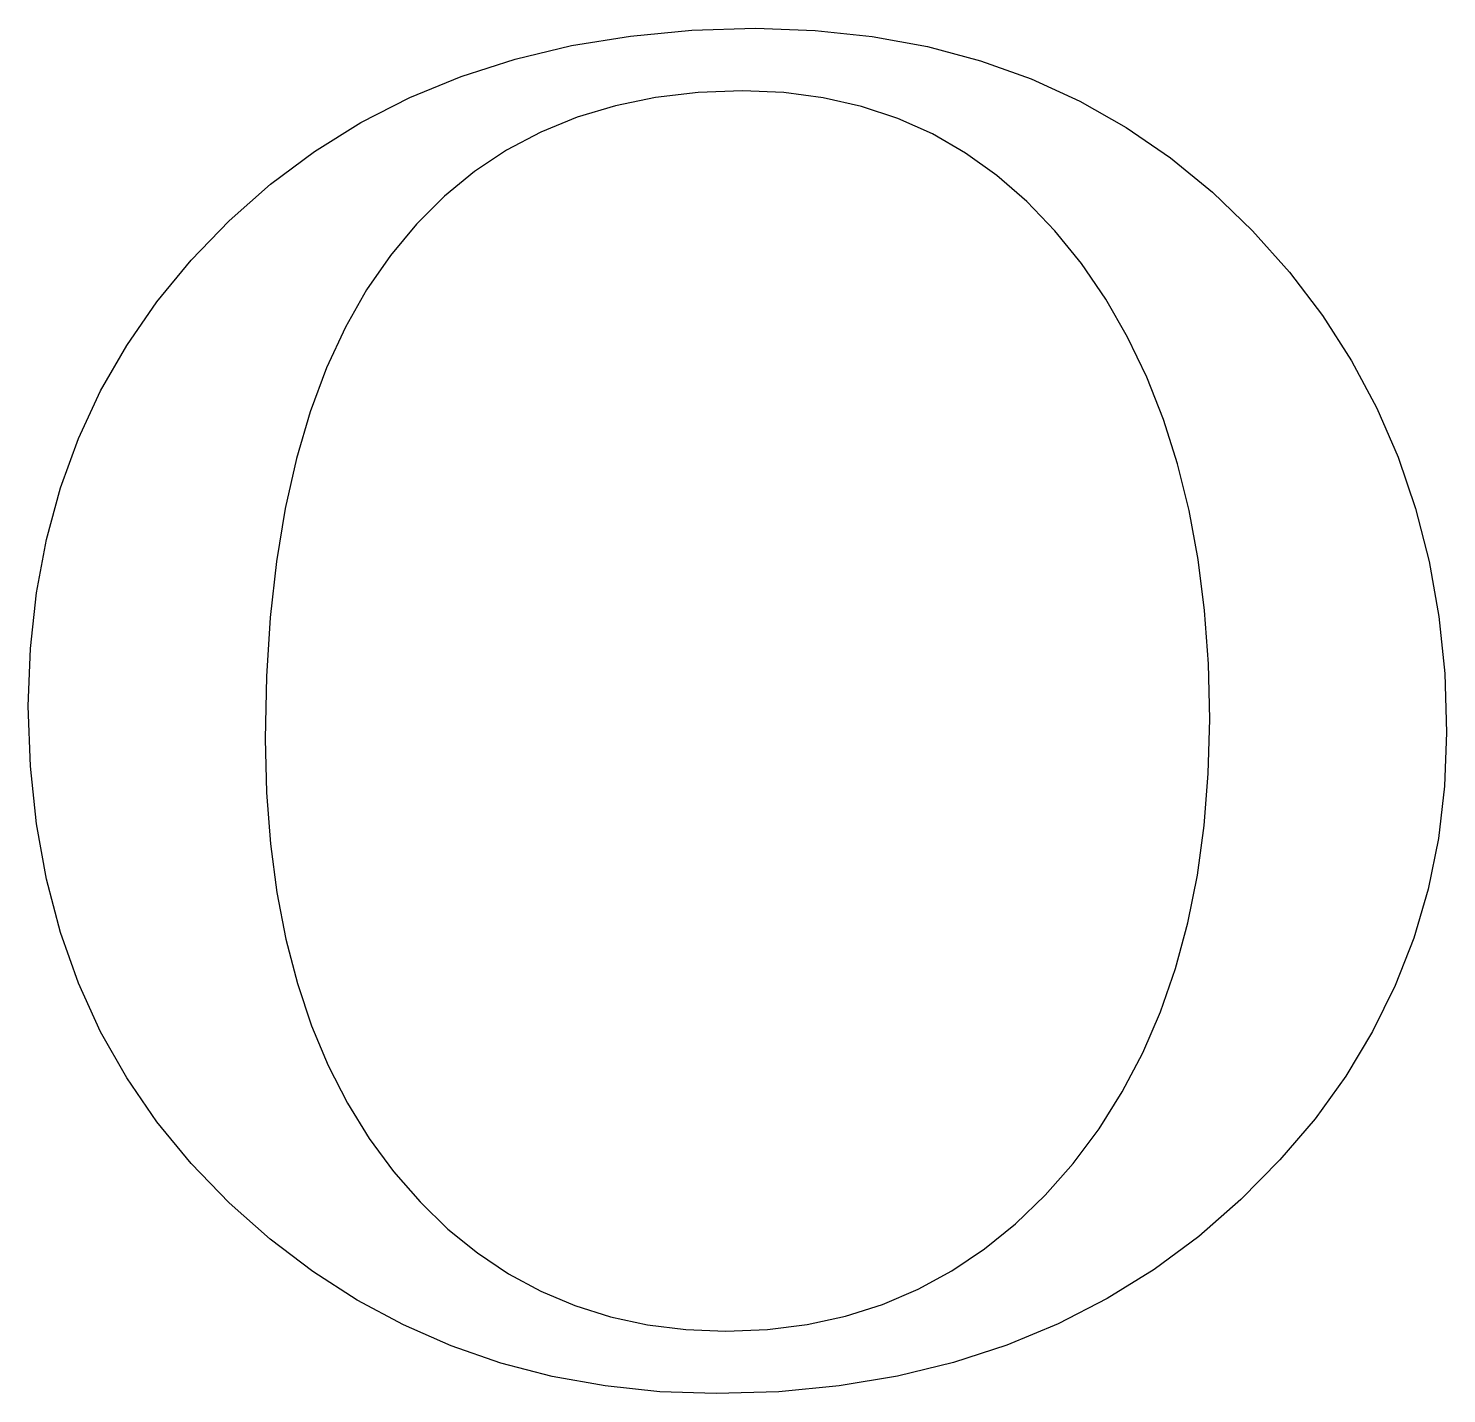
# Model space of a CAD drawing. Header units: millimetres. Extents: x -210 to 210, y -148 to 148.
# Drawn here: x -163.427 to -162.289, y 95.616 to 96.711 of the extents above; entities that cross this region are included whole.
import ezdxf

# ---------------------------------------------------------------- set-up
doc = ezdxf.new("R2010")
doc.units = ezdxf.units.MM
doc.layers.get('0').update_dxf_attribs({"lineweight": 18})

msp = doc.modelspace()

# ---------------------------------------------------------------- linework, layer by layer
at = {"color": 7, "lineweight": 30, "ltscale": 0.001282}
msp.add_line((-162.8949, 96.7098), (-162.8436, 96.7114), dxfattribs=at)
at = {"color": 7, "lineweight": 30, "ltscale": 0.001193}
msp.add_line((-162.8436, 96.7114), (-162.7959, 96.7097), dxfattribs=at)
at = {"color": 7, "lineweight": 30, "ltscale": 0.001197}
msp.add_line((-162.9914, 96.6975), (-162.9441, 96.7052), dxfattribs=at)
at = {"color": 7, "lineweight": 30, "ltscale": 0.001237}
msp.add_line((-162.9441, 96.7052), (-162.8949, 96.7098), dxfattribs=at)
at = {"color": 7, "lineweight": 30, "ltscale": 0.001155}
for p, q in [((-162.7959, 96.7097), (-162.75, 96.7049)), ((-163.427, 96.1676), (-163.4253, 96.2138))]:
    msp.add_line(p, q, dxfattribs=at)
at = {"color": 7, "lineweight": 30, "ltscale": 0.001124}
msp.add_line((-162.75, 96.7049), (-162.7058, 96.6967), dxfattribs=at)
at = {"color": 7, "lineweight": 30, "ltscale": 0.001163}
msp.add_line((-163.0366, 96.6866), (-162.9914, 96.6975), dxfattribs=at)
at = {"color": 7, "lineweight": 30, "ltscale": 0.001099}
for p, q in [((-162.7058, 96.6967), (-162.6633, 96.6854)), ((-162.3143, 96.3262), (-162.3033, 96.2836))]:
    msp.add_line(p, q, dxfattribs=at)
at = {"color": 7, "lineweight": 30, "ltscale": 0.001136}
msp.add_line((-163.0799, 96.6728), (-163.0366, 96.6866), dxfattribs=at)
at = {"color": 7, "lineweight": 30, "ltscale": 0.001082}
for p, q in [((-162.6633, 96.6854), (-162.6226, 96.6708)), ((-163.3867, 95.9452), (-163.4012, 95.986))]:
    msp.add_line(p, q, dxfattribs=at)
at = {"color": 7, "lineweight": 30, "ltscale": 0.001114}
msp.add_line((-163.1211, 96.6558), (-163.0799, 96.6728), dxfattribs=at)
at = {"color": 7, "lineweight": 30, "ltscale": 0.001072}
msp.add_line((-162.6226, 96.6708), (-162.5836, 96.6529), dxfattribs=at)
at = {"color": 7, "lineweight": 30, "ltscale": 0.001102}
for p, q in [((-163.1603, 96.6357), (-163.1211, 96.6558)), ((-163.4012, 95.986), (-163.4125, 96.0286)), ((-162.9205, 95.6175), (-162.9644, 95.6221))]:
    msp.add_line(p, q, dxfattribs=at)
at = {"color": 7, "lineweight": 30, "ltscale": 0.000825374}
msp.add_line((-162.9238, 96.6559), (-162.9561, 96.6493), dxfattribs=at)
at = {"color": 7, "lineweight": 30, "ltscale": 0.000854902}
msp.add_line((-162.8898, 96.6599), (-162.9238, 96.6559), dxfattribs=at)
at = {"color": 7, "lineweight": 30, "ltscale": 0.000890962}
msp.add_line((-162.8542, 96.6612), (-162.8898, 96.6599), dxfattribs=at)
at = {"color": 7, "lineweight": 30, "ltscale": 0.000828509}
msp.add_line((-162.8211, 96.6598), (-162.8542, 96.6612), dxfattribs=at)
at = {"color": 7, "lineweight": 30, "ltscale": 0.00080175}
msp.add_line((-162.7893, 96.6557), (-162.8211, 96.6598), dxfattribs=at)
at = {"color": 7, "lineweight": 30, "ltscale": 0.000781648}
msp.add_line((-162.7588, 96.6487), (-162.7893, 96.6557), dxfattribs=at)
at = {"color": 7, "lineweight": 30, "ltscale": 0.00080152}
msp.add_line((-162.9561, 96.6493), (-162.9868, 96.6401), dxfattribs=at)
at = {"color": 7, "lineweight": 30, "ltscale": 0.000768603}
msp.add_line((-162.7296, 96.639), (-162.7588, 96.6487), dxfattribs=at)
at = {"color": 7, "lineweight": 30, "ltscale": 0.00107}
msp.add_line((-162.5836, 96.6529), (-162.5463, 96.6318), dxfattribs=at)
at = {"color": 7, "lineweight": 30, "ltscale": 0.001095}
msp.add_line((-163.1975, 96.6125), (-163.1603, 96.6357), dxfattribs=at)
at = {"color": 7, "lineweight": 30, "ltscale": 0.000784614}
msp.add_line((-162.9868, 96.6401), (-163.0159, 96.6282), dxfattribs=at)
at = {"color": 7, "lineweight": 30, "ltscale": 0.000763186}
msp.add_line((-162.7017, 96.6266), (-162.7296, 96.639), dxfattribs=at)
at = {"color": 7, "lineweight": 30, "ltscale": 0.001077}
for p, q in [((-162.5463, 96.6318), (-162.5108, 96.6075)), ((-163.2209, 96.3262), (-163.2279, 96.2837))]:
    msp.add_line(p, q, dxfattribs=at)
at = {"color": 7, "lineweight": 30, "ltscale": 0.000776003}
msp.add_line((-163.0159, 96.6282), (-163.0433, 96.6137), dxfattribs=at)
at = {"color": 7, "lineweight": 30, "ltscale": 0.000764715}
msp.add_line((-162.6752, 96.6113), (-162.7017, 96.6266), dxfattribs=at)
at = {"color": 7, "lineweight": 30, "ltscale": 0.001098}
for p, q in [((-163.2327, 96.5863), (-163.1975, 96.6125)), ((-163.2659, 95.769), (-163.2965, 95.8006)), ((-163.233, 95.74), (-163.2659, 95.769))]:
    msp.add_line(p, q, dxfattribs=at)
at = {"color": 7, "lineweight": 30, "ltscale": 0.000774355}
msp.add_line((-163.0433, 96.6137), (-163.0691, 96.5965), dxfattribs=at)
at = {"color": 7, "lineweight": 30, "ltscale": 0.000774551}
msp.add_line((-162.65, 96.5933), (-162.6752, 96.6113), dxfattribs=at)
at = {"color": 7, "lineweight": 30, "ltscale": 0.000780498}
msp.add_line((-163.0691, 96.5965), (-163.0932, 96.5767), dxfattribs=at)
at = {"color": 7, "lineweight": 30, "ltscale": 0.00109}
msp.add_line((-162.5108, 96.6075), (-162.4771, 96.5799), dxfattribs=at)
at = {"color": 7, "lineweight": 30, "ltscale": 0.001108}
msp.add_line((-163.2659, 96.5569), (-163.2327, 96.5863), dxfattribs=at)
at = {"color": 7, "lineweight": 30, "ltscale": 0.000791137}
msp.add_line((-162.6261, 96.5725), (-162.65, 96.5933), dxfattribs=at)
at = {"color": 7, "lineweight": 30, "ltscale": 0.00079479}
msp.add_line((-163.0932, 96.5767), (-163.1157, 96.5543), dxfattribs=at)
at = {"color": 7, "lineweight": 30, "ltscale": 0.001111}
for p, q in [((-162.4771, 96.5799), (-162.4451, 96.549)), ((-162.4882, 95.7421), (-162.5239, 95.7156))]:
    msp.add_line(p, q, dxfattribs=at)
at = {"color": 7, "lineweight": 30, "ltscale": 0.000815876}
msp.add_line((-162.6036, 96.549), (-162.6261, 96.5725), dxfattribs=at)
at = {"color": 7, "lineweight": 30, "ltscale": 0.001101}
msp.add_line((-163.2965, 96.5253), (-163.2659, 96.5569), dxfattribs=at)
at = {"color": 7, "lineweight": 30, "ltscale": 0.000815567}
msp.add_line((-163.1157, 96.5543), (-163.1366, 96.5292), dxfattribs=at)
at = {"color": 7, "lineweight": 30, "ltscale": 0.000845712}
msp.add_line((-162.5823, 96.5226), (-162.6036, 96.549), dxfattribs=at)
at = {"color": 7, "lineweight": 30, "ltscale": 0.001112}
msp.add_line((-162.4451, 96.549), (-162.4155, 96.5158), dxfattribs=at)
at = {"color": 7, "lineweight": 30, "ltscale": 0.000839426}
msp.add_line((-163.1366, 96.5292), (-163.1557, 96.5016), dxfattribs=at)
at = {"color": 7, "lineweight": 30, "ltscale": 0.001078}
msp.add_line((-163.3239, 96.492), (-163.2965, 96.5253), dxfattribs=at)
at = {"color": 7, "lineweight": 30, "ltscale": 0.000866304}
msp.add_line((-162.5628, 96.494), (-162.5823, 96.5226), dxfattribs=at)
at = {"color": 7, "lineweight": 30, "ltscale": 0.001093}
for p, q in [((-162.4155, 96.5158), (-162.389, 96.481)), ((-163.4205, 96.2584), (-163.4125, 96.3013))]:
    msp.add_line(p, q, dxfattribs=at)
at = {"color": 7, "lineweight": 30, "ltscale": 0.000865031}
msp.add_line((-163.1557, 96.5016), (-163.1727, 96.4715), dxfattribs=at)
at = {"color": 7, "lineweight": 30, "ltscale": 0.001062}
for p, q in [((-163.3481, 96.457), (-163.3239, 96.492)), ((-163.0069, 95.6297), (-163.048, 95.6404))]:
    msp.add_line(p, q, dxfattribs=at)
at = {"color": 7, "lineweight": 30, "ltscale": 0.000876004}
msp.add_line((-162.5453, 96.4637), (-162.5628, 96.494), dxfattribs=at)
at = {"color": 7, "lineweight": 30, "ltscale": 0.000897616}
msp.add_line((-163.1727, 96.4715), (-163.1878, 96.4389), dxfattribs=at)
at = {"color": 7, "lineweight": 30, "ltscale": 0.00108}
for p, q in [((-162.389, 96.481), (-162.3656, 96.4446)), ((-162.2893, 96.1465), (-162.291, 96.1033)), ((-162.9644, 95.6221), (-163.0069, 95.6297))]:
    msp.add_line(p, q, dxfattribs=at)
at = {"color": 7, "lineweight": 30, "ltscale": 0.000891316}
msp.add_line((-162.5298, 96.4315), (-162.5453, 96.4637), dxfattribs=at)
at = {"color": 7, "lineweight": 30, "ltscale": 0.001052}
for p, q in [((-163.369, 96.4205), (-163.3481, 96.457)), ((-163.048, 95.6404), (-163.0878, 95.6542))]:
    msp.add_line(p, q, dxfattribs=at)
at = {"color": 7, "lineweight": 30, "ltscale": 0.000935551}
msp.add_line((-163.1878, 96.4389), (-163.2008, 96.4038), dxfattribs=at)
at = {"color": 7, "lineweight": 30, "ltscale": 0.001075}
for p, q in [((-162.3656, 96.4446), (-162.3454, 96.4067)), ((-163.1988, 95.7139), (-163.233, 95.74))]:
    msp.add_line(p, q, dxfattribs=at)
at = {"color": 7, "lineweight": 30, "ltscale": 0.000911399}
msp.add_line((-162.5164, 96.3976), (-162.5298, 96.4315), dxfattribs=at)
at = {"color": 7, "lineweight": 30, "ltscale": 0.001051}
for p, q in [((-163.3867, 96.3824), (-163.369, 96.4205)), ((-163.1261, 95.6711), (-163.1632, 95.691))]:
    msp.add_line(p, q, dxfattribs=at)
at = {"color": 7, "lineweight": 30, "ltscale": 0.000978762}
msp.add_line((-163.2008, 96.4038), (-163.2118, 96.3662), dxfattribs=at)
at = {"color": 7, "lineweight": 30, "ltscale": 0.001076}
msp.add_line((-162.3454, 96.4067), (-162.3283, 96.3672), dxfattribs=at)
at = {"color": 7, "lineweight": 30, "ltscale": 0.000935714}
msp.add_line((-162.5051, 96.3619), (-162.5164, 96.3976), dxfattribs=at)
at = {"color": 7, "lineweight": 30, "ltscale": 0.001057}
msp.add_line((-163.4012, 96.3427), (-163.3867, 96.3824), dxfattribs=at)
at = {"color": 7, "lineweight": 30, "ltscale": 0.001026}
for p, q in [((-163.2118, 96.3662), (-163.2209, 96.3262)), ((-162.3042, 96.0208), (-162.3157, 95.9814))]:
    msp.add_line(p, q, dxfattribs=at)
at = {"color": 7, "lineweight": 30, "ltscale": 0.000964245}
msp.add_line((-162.4958, 96.3245), (-162.5051, 96.3619), dxfattribs=at)
at = {"color": 7, "lineweight": 30, "ltscale": 0.001084}
for p, q in [((-162.3283, 96.3672), (-162.3143, 96.3262)), ((-162.3949, 95.8365), (-162.423, 95.8035))]:
    msp.add_line(p, q, dxfattribs=at)
at = {"color": 7, "lineweight": 30, "ltscale": 0.001071}
for p, q in [((-163.4125, 96.3013), (-163.4012, 96.3427)), ((-162.4804, 96.2016), (-162.4835, 96.2443))]:
    msp.add_line(p, q, dxfattribs=at)
at = {"color": 7, "lineweight": 30, "ltscale": 0.000996774}
msp.add_line((-162.4886, 96.2853), (-162.4958, 96.3245), dxfattribs=at)
at = {"color": 7, "lineweight": 30, "ltscale": 0.001132}
for p, q in [((-163.2279, 96.2837), (-163.2329, 96.2387)), ((-162.8753, 95.616), (-162.9205, 95.6175))]:
    msp.add_line(p, q, dxfattribs=at)
at = {"color": 7, "lineweight": 30, "ltscale": 0.001033}
msp.add_line((-162.4835, 96.2443), (-162.4886, 96.2853), dxfattribs=at)
at = {"color": 7, "lineweight": 30, "ltscale": 0.001121}
for p, q in [((-162.3033, 96.2836), (-162.2955, 96.2395)), ((-163.4253, 96.2138), (-163.4205, 96.2584))]:
    msp.add_line(p, q, dxfattribs=at)
at = {"color": 7, "lineweight": 30, "ltscale": 0.00119}
msp.add_line((-163.2329, 96.2387), (-163.2359, 96.1912), dxfattribs=at)
at = {"color": 7, "lineweight": 30, "ltscale": 0.001148}
msp.add_line((-162.2955, 96.2395), (-162.2909, 96.1938), dxfattribs=at)
at = {"color": 7, "lineweight": 30, "ltscale": 0.001113}
msp.add_line((-162.4794, 96.1571), (-162.4804, 96.2016), dxfattribs=at)
at = {"color": 7, "lineweight": 30, "ltscale": 0.001249}
msp.add_line((-163.2359, 96.1912), (-163.2369, 96.1412), dxfattribs=at)
at = {"color": 7, "lineweight": 30, "ltscale": 0.001182}
msp.add_line((-162.2909, 96.1938), (-162.2893, 96.1465), dxfattribs=at)
at = {"color": 7, "lineweight": 30, "ltscale": 0.001205}
msp.add_line((-163.4253, 96.1194), (-163.427, 96.1676), dxfattribs=at)
at = {"color": 7, "lineweight": 30, "ltscale": 0.001087}
msp.add_line((-162.4805, 96.1136), (-162.4794, 96.1571), dxfattribs=at)
at = {"color": 7, "lineweight": 30, "ltscale": 0.001073}
msp.add_line((-163.2369, 96.1412), (-163.2359, 96.0983), dxfattribs=at)
at = {"color": 7, "lineweight": 30, "ltscale": 0.001164}
msp.add_line((-163.4205, 96.0731), (-163.4253, 96.1194), dxfattribs=at)
at = {"color": 7, "lineweight": 30, "ltscale": 0.001046}
msp.add_line((-162.4838, 96.0719), (-162.4805, 96.1136), dxfattribs=at)
at = {"color": 7, "lineweight": 30, "ltscale": 0.00103}
msp.add_line((-163.2359, 96.0983), (-163.2328, 96.0572), dxfattribs=at)
at = {"color": 7, "lineweight": 30, "ltscale": 0.001055}
msp.add_line((-162.291, 96.1033), (-162.2959, 96.0614), dxfattribs=at)
at = {"color": 7, "lineweight": 30, "ltscale": 0.00113}
msp.add_line((-163.4125, 96.0286), (-163.4205, 96.0731), dxfattribs=at)
at = {"color": 7, "lineweight": 30, "ltscale": 0.001009}
msp.add_line((-162.4892, 96.0319), (-162.4838, 96.0719), dxfattribs=at)
at = {"color": 7, "lineweight": 30, "ltscale": 0.000989954}
msp.add_line((-163.2328, 96.0572), (-163.2276, 96.018), dxfattribs=at)
at = {"color": 7, "lineweight": 30, "ltscale": 0.001037}
msp.add_line((-162.2959, 96.0614), (-162.3042, 96.0208), dxfattribs=at)
at = {"color": 7, "lineweight": 30, "ltscale": 0.000975142}
msp.add_line((-162.4969, 95.9936), (-162.4892, 96.0319), dxfattribs=at)
at = {"color": 7, "lineweight": 30, "ltscale": 0.000953285}
msp.add_line((-163.2276, 96.018), (-163.2204, 95.9805), dxfattribs=at)
at = {"color": 7, "lineweight": 30, "ltscale": 0.00094535}
msp.add_line((-162.5068, 95.9571), (-162.4969, 95.9936), dxfattribs=at)
at = {"color": 7, "lineweight": 30, "ltscale": 0.000920248}
msp.add_line((-163.2204, 95.9805), (-163.2112, 95.9449), dxfattribs=at)
at = {"color": 7, "lineweight": 30, "ltscale": 0.001023}
msp.add_line((-162.3157, 95.9814), (-162.3306, 95.9433), dxfattribs=at)
at = {"color": 7, "lineweight": 30, "ltscale": 0.00091976}
msp.add_line((-162.5188, 95.9223), (-162.5068, 95.9571), dxfattribs=at)
at = {"color": 7, "lineweight": 30, "ltscale": 0.001069}
msp.add_line((-163.369, 95.9063), (-163.3867, 95.9452), dxfattribs=at)
at = {"color": 7, "lineweight": 30, "ltscale": 0.000890862}
msp.add_line((-163.2112, 95.9449), (-163.1999, 95.9111), dxfattribs=at)
at = {"color": 7, "lineweight": 30, "ltscale": 0.001027}
msp.add_line((-162.3306, 95.9433), (-162.3487, 95.9064), dxfattribs=at)
at = {"color": 7, "lineweight": 30, "ltscale": 0.000899108}
msp.add_line((-162.5331, 95.8893), (-162.5188, 95.9223), dxfattribs=at)
at = {"color": 7, "lineweight": 30, "ltscale": 0.001065}
msp.add_line((-163.3481, 95.8692), (-163.369, 95.9063), dxfattribs=at)
at = {"color": 7, "lineweight": 30, "ltscale": 0.000866701}
msp.add_line((-163.1999, 95.9111), (-163.1865, 95.8791), dxfattribs=at)
at = {"color": 7, "lineweight": 30, "ltscale": 0.001039}
msp.add_line((-162.3487, 95.9064), (-162.3702, 95.8708), dxfattribs=at)
at = {"color": 7, "lineweight": 30, "ltscale": 0.000883189}
msp.add_line((-162.5495, 95.858), (-162.5331, 95.8893), dxfattribs=at)
at = {"color": 7, "lineweight": 30, "ltscale": 0.001068}
msp.add_line((-163.3239, 95.834), (-163.3481, 95.8692), dxfattribs=at)
at = {"color": 7, "lineweight": 30, "ltscale": 0.00084706}
msp.add_line((-163.1865, 95.8791), (-163.171, 95.849), dxfattribs=at)
at = {"color": 7, "lineweight": 30, "ltscale": 0.001058}
msp.add_line((-162.3702, 95.8708), (-162.3949, 95.8365), dxfattribs=at)
at = {"color": 7, "lineweight": 30, "ltscale": 0.000872771}
msp.add_line((-162.5681, 95.8285), (-162.5495, 95.858), dxfattribs=at)
at = {"color": 7, "lineweight": 30, "ltscale": 0.000832824}
msp.add_line((-163.171, 95.849), (-163.1535, 95.8206), dxfattribs=at)
at = {"color": 7, "lineweight": 30, "ltscale": 0.001079}
msp.add_line((-163.2965, 95.8006), (-163.3239, 95.834), dxfattribs=at)
at = {"color": 7, "lineweight": 30, "ltscale": 0.000868073}
msp.add_line((-162.5889, 95.8007), (-162.5681, 95.8285), dxfattribs=at)
at = {"color": 7, "lineweight": 30, "ltscale": 0.000823695}
msp.add_line((-163.1535, 95.8206), (-163.134, 95.7941), dxfattribs=at)
at = {"color": 7, "lineweight": 30, "ltscale": 0.00085193}
msp.add_line((-162.6114, 95.7751), (-162.5889, 95.8007), dxfattribs=at)
at = {"color": 7, "lineweight": 30, "ltscale": 0.001116}
for p, q in [((-162.423, 95.8035), (-162.4543, 95.7717)), ((-162.6008, 95.672), (-162.642, 95.6549))]:
    msp.add_line(p, q, dxfattribs=at)
at = {"color": 7, "lineweight": 30, "ltscale": 0.000806281}
msp.add_line((-163.134, 95.7941), (-163.1128, 95.7698), dxfattribs=at)
at = {"color": 7, "lineweight": 30, "ltscale": 0.000780842}
msp.add_line((-163.1128, 95.7698), (-163.0904, 95.748), dxfattribs=at)
at = {"color": 7, "lineweight": 30, "ltscale": 0.000823365}
msp.add_line((-162.6351, 95.7523), (-162.6114, 95.7751), dxfattribs=at)
at = {"color": 7, "lineweight": 30, "ltscale": 0.001125}
msp.add_line((-162.4543, 95.7717), (-162.4882, 95.7421), dxfattribs=at)
at = {"color": 7, "lineweight": 30, "ltscale": 0.000760921}
msp.add_line((-163.0904, 95.748), (-163.0668, 95.7288), dxfattribs=at)
at = {"color": 7, "lineweight": 30, "ltscale": 0.000800955}
msp.add_line((-162.66, 95.7321), (-162.6351, 95.7523), dxfattribs=at)
at = {"color": 7, "lineweight": 30, "ltscale": 0.000784727}
msp.add_line((-162.6861, 95.7146), (-162.66, 95.7321), dxfattribs=at)
at = {"color": 7, "lineweight": 30, "ltscale": 0.00074759}
msp.add_line((-163.0668, 95.7288), (-163.0419, 95.7122), dxfattribs=at)
at = {"color": 7, "lineweight": 30, "ltscale": 0.00106}
msp.add_line((-163.1632, 95.691), (-163.1988, 95.7139), dxfattribs=at)
at = {"color": 7, "lineweight": 30, "ltscale": 0.000740601}
msp.add_line((-163.0419, 95.7122), (-163.0159, 95.6981), dxfattribs=at)
at = {"color": 7, "lineweight": 30, "ltscale": 0.000775394}
msp.add_line((-162.7133, 95.6998), (-162.6861, 95.7146), dxfattribs=at)
at = {"color": 7, "lineweight": 30, "ltscale": 0.001106}
msp.add_line((-162.5239, 95.7156), (-162.5615, 95.6923), dxfattribs=at)
at = {"color": 7, "lineweight": 30, "ltscale": 0.000740382}
msp.add_line((-163.0159, 95.6981), (-162.9886, 95.6866), dxfattribs=at)
at = {"color": 7, "lineweight": 30, "ltscale": 0.000772882}
msp.add_line((-162.7417, 95.6876), (-162.7133, 95.6998), dxfattribs=at)
at = {"color": 7, "lineweight": 30, "ltscale": 0.000745484}
msp.add_line((-162.9886, 95.6866), (-162.9601, 95.6776), dxfattribs=at)
at = {"color": 7, "lineweight": 30, "ltscale": 0.000777363}
msp.add_line((-162.7714, 95.6782), (-162.7417, 95.6876), dxfattribs=at)
at = {"color": 7, "lineweight": 30, "ltscale": 0.001107}
msp.add_line((-162.5615, 95.6923), (-162.6008, 95.672), dxfattribs=at)
at = {"color": 7, "lineweight": 30, "ltscale": 0.000760139}
msp.add_line((-162.9601, 95.6776), (-162.9304, 95.6712), dxfattribs=at)
at = {"color": 7, "lineweight": 30, "ltscale": 0.000788014}
msp.add_line((-162.8022, 95.6715), (-162.7714, 95.6782), dxfattribs=at)
at = {"color": 7, "lineweight": 30, "ltscale": 0.001047}
msp.add_line((-163.0878, 95.6542), (-163.1261, 95.6711), dxfattribs=at)
at = {"color": 7, "lineweight": 30, "ltscale": 0.000778056}
msp.add_line((-162.9304, 95.6712), (-162.8995, 95.6674), dxfattribs=at)
at = {"color": 7, "lineweight": 30, "ltscale": 0.000804006}
msp.add_line((-162.8995, 95.6674), (-162.8674, 95.6661), dxfattribs=at)
at = {"color": 7, "lineweight": 30, "ltscale": 0.000830757}
msp.add_line((-162.8674, 95.6661), (-162.8342, 95.6674), dxfattribs=at)
at = {"color": 7, "lineweight": 30, "ltscale": 0.000806659}
msp.add_line((-162.8342, 95.6674), (-162.8022, 95.6715), dxfattribs=at)
at = {"color": 7, "lineweight": 30, "ltscale": 0.001131}
msp.add_line((-162.642, 95.6549), (-162.685, 95.6409), dxfattribs=at)
at = {"color": 7, "lineweight": 30, "ltscale": 0.001183}
msp.add_line((-162.7299, 95.63), (-162.7765, 95.6222), dxfattribs=at)
at = {"color": 7, "lineweight": 30, "ltscale": 0.001153}
msp.add_line((-162.685, 95.6409), (-162.7299, 95.63), dxfattribs=at)
at = {"color": 7, "lineweight": 30, "ltscale": 0.001217}
msp.add_line((-162.7765, 95.6222), (-162.825, 95.6175), dxfattribs=at)
at = {"color": 7, "lineweight": 30, "ltscale": 0.001258}
msp.add_line((-162.825, 95.6175), (-162.8753, 95.616), dxfattribs=at)

doc.saveas('drawing.dxf')
